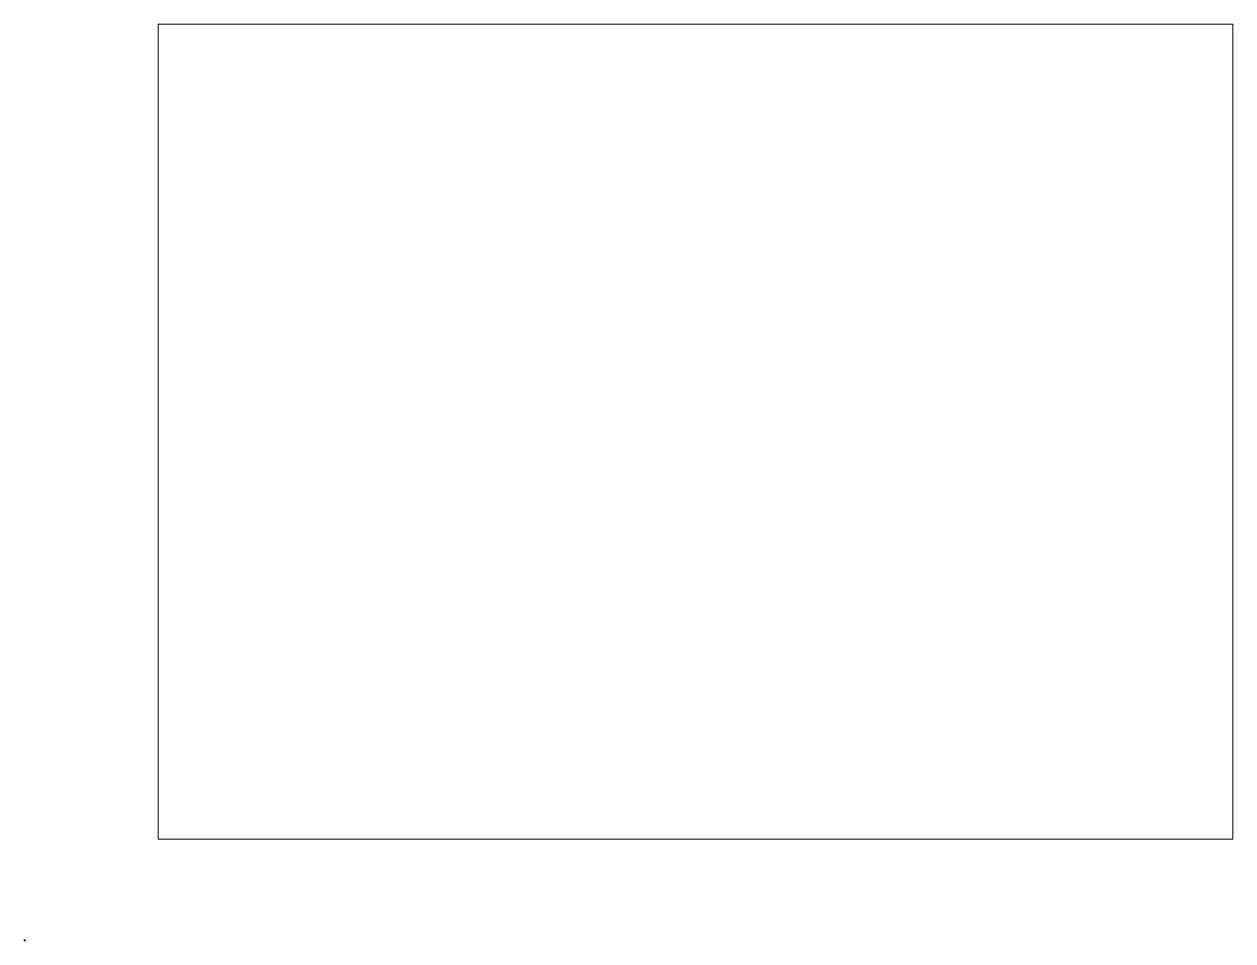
# Paper-space layout 'Presentación1' of a CAD drawing. Header units: millimetres. Extents: x 0 to 231, y 0 to 176.
# The model-space entities are those that its viewports show. They can reach past a viewport. Long polylines and large blocks are cut down to what shows.
import ezdxf

# ---------------------------------------------------------------- set-up
doc = ezdxf.new("R2010")
doc.units = ezdxf.units.MM
doc.layers.add('Capa1', color=2, linetype='Continuous')

msp = doc.modelspace()

# ---------------------------------------------------------------- linework, layer by layer
at = {"layer": 'Capa1', "color": 3}
for p, q in [((254.05, 306.868), (290.229, 312.482)), ((270.585, 306.868), (300.229, 312.482)), ((290.229, 312.482), (300.229, 312.482)), ((300.229, 312.482), (302.258, 310.482)), ((273.941, 303.561), (302.258, 310.482)), ((302.258, 310.482), (302.258, 304.481)), ((254.05, 306.868), (270.585, 306.868)), ((270.585, 306.868), (273.941, 303.561)), ((273.941, 293.638), (302.258, 304.481)), ((302.258, 304.481), (301.55, 303.765)), ((272.769, 292.455), (301.55, 303.765)), ((273.941, 303.561), (273.941, 293.638)), ((273.941, 293.638), (272.769, 292.455))]:
    msp.add_line(p, q, dxfattribs=at)

psp = doc.layouts.new('Presentación1')

# ---------------------------------------------------------------- viewports
at = {"layer": 'Capa1'}
vp = psp.add_viewport(center=(128.5, 97.5), size=(205.6, 156), view_center_point=(275.112, 305.448), view_height=32.28282, dxfattribs=at)
vp.frozen_layers = ['Capa1']
psp.add_viewport(center=(0.14, 0.1), size=(0.218, 0.1628), view_center_point=(280.937, 303.891), view_height=51.08653, status=3, dxfattribs=at)

doc.saveas('drawing.dxf')
